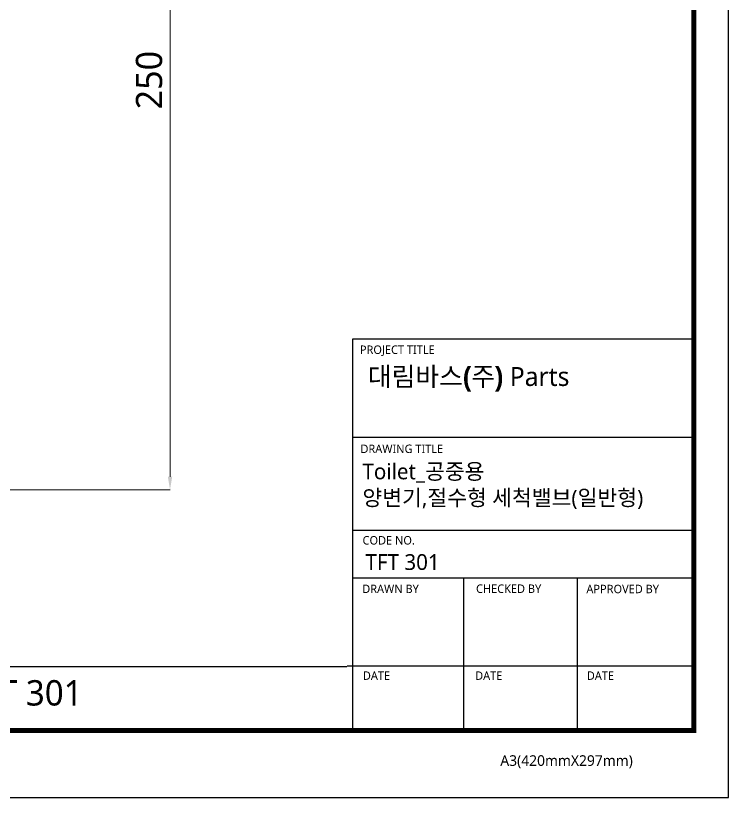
# Model space of a CAD drawing. Header units: millimetres. Extents: x 575 to 1226, y -855 to -378.
# Drawn here: x 1009 to 1226.4, y -855.5 to -617 of the extents above; entities that cross this region are included whole.
import ezdxf

# ---------------------------------------------------------------- set-up
doc = ezdxf.new("R2010")
doc.units = ezdxf.units.MM
doc.styles.add('Daelim Dimension', font='')
doc.styles.get('Daelim Dimension').set_extended_font_data('NanumGothic')
doc.dimstyles.new('DEFAULT', dxfattribs={"dimscale": 2, "dimtxt": 2, "dimasz": 2, "dimexe": 0, "dimexo": 2, "dimgap": 1, "dimtad": 1, "dimdec": 1, "dimzin": 9, "dimdsep": 46, "dimtxsty": 'Daelim Dimension', "dimcen": 0.5, "dimclrd": 252, "dimclre": 252, "dimclrt": 3, "dimadec": 1, "dimazin": 0, "dimtfac": 1, "dimtdec": 1, "dimtix": 1, "dimtmove": 0, "dimatfit": 3, "dimfxl": 1, "dimtolj": 1, "dimtzin": 1, "dimlwd": 9, "dimlwe": 9, "dimarcsym": 0})

# ---------------------------------------------------------------- blocks, each defined once
blk = doc.blocks.new('*D7')
at = {"color": 5, "lineweight": 9, "ltscale": 0.5, "transparency": 16777216}
for p, q in [((905.46, -511.68), (1056.12, -511.68)), ((1056.12, -515.68), (1056.12, -757.68)), ((905.46, -761.68), (1056.12, -761.68))]:
    blk.add_line(p, q, dxfattribs=at)
at = {"color": 5, "ltscale": 0.5, "transparency": 16777216}
for points in [[(1055.45, -515.68), (1056.79, -515.68), (1056.12, -511.68)], [(1055.45, -757.68), (1056.79, -757.68), (1056.12, -761.68)]]:
    blk.add_solid(points, dxfattribs=at)
at = {"layer": 'Defpoints', "color": 0, "ltscale": 0.5, "transparency": 16777216}
for p in [(901.46, -511.68), (901.46, -761.68), (1056.12, -761.68)]:
    blk.add_point(p, dxfattribs=at)
at = {"color": 7, "ltscale": 0.5, "transparency": 16777216, "insert": (1049.76, -636.68), "char_height": 8, "attachment_point": 5, "rotation": 90, "style": 'Daelim Dimension'}
blk.add_mtext('\\A1;250', dxfattribs=at)

msp = doc.modelspace()

# ---------------------------------------------------------------- linework, layer by layer
at = {"color": 5, "ltscale": 40}
for p, q in [((1215.8583202, -715.6745436), (1111.8152217, -715.6745436)), ((1215.8583202, -745.7475493), (1111.8152217, -745.7475493)), ((1215.8583202, -745.7475493), (1111.8152217, -745.7475493)), ((1215.8583202, -774.0372374), (1111.8152217, -774.0372374)), ((1215.8583202, -774.0372374), (1111.8152217, -774.0372374)), ((1215.8583202, -788.6278899), (1111.8152217, -788.6278899)), ((1215.8583202, -788.6278899), (1111.8152217, -788.6278899)), ((1145.6093234, -788.6278899), (1145.6093234, -835.0748732)), ((1180.2918682, -788.6278899), (1180.2918682, -835.0748732)), ((1215.8583202, -815.4585326), (1110.1706752, -815.4585326)), ((1215.8583202, -815.4585326), (1112.625822, -815.4585326)), ((1215.8583202, -835.0748732), (1126.6931095, -835.0748732))]:
    msp.add_line(p, q, dxfattribs=at)
at = {"color": 5, "ltscale": 0.5}
msp.add_line((1111.8152217, -715.6745436), (1111.8152217, -835.7042143), dxfattribs=at)
at = {"color": 5}
msp.add_line((585.8582019, -815.5329421), (1110.0454845, -815.5329421), dxfattribs=at)
at = {"ltscale": 0.5}
msp.add_lwpolyline([(575.3900089, -855.4998305), (1226.3900089, -855.4998305), (1226.3900089, -378.4998305), (575.3900089, -378.4998305)], close=True, dxfattribs=at)
at = {"color": 5, "linetype": 'ByBlock', "lineweight": 200, "const_width": 1.5}
msp.add_lwpolyline([(585.8582019, -835.0751097), (1215.8582019, -835.0751097), (1215.8582019, -389.5751097), (585.8582019, -389.5751097)], close=True, dxfattribs=at)

# ---------------------------------------------------------------- texts
at = {"color": 5, "ltscale": 40, "style": 'Daelim Dimension'}
for s, height, p in [('PROJECT TITLE', 2.569011268, (1114.0177822, -720.2030241)), ('DRAWING TITLE', 2.569011268, (1114.1824893, -750.4389098)), ('CODE NO.', 2.56901127, (1114.8267307, -778.3608916)), ('DRAWN BY', 2.56901127, (1114.7259883, -793.169287)), ('CHECKED BY', 2.56901127, (1149.4361591, -793.1237242)), ('APPROVED BY', 2.569011268, (1183.0995464, -793.2067091)), ('DATE', 2.56901127, (1114.9266452, -819.6472838)), ('DATE', 2.56901127, (1149.1629772, -819.6472838)), ('DATE', 2.56901127, (1183.2176837, -819.6472838)), ('A3(420mmX297mm)', 3.242371326, (1156.8432636, -845.8908217))]:
    msp.add_text(s, height=height, dxfattribs=at).set_placement(p)
at = {"attachment_point": 1, "style": 'Daelim Dimension'}
for s, insert, char_height, width in [('{\\fPretendard Variable SemiBold|b0|i0|c129|p2;\\C7;대림바스(주)} Parts', (1116.4552211, -724.2127059), 5.768614881, 92.714694307), (' Toilet_공중용\\P 양변기,절수형 세척밸브(일반형)', (1113.1631268, -753.6492133), 4.81572, 105.046765263), ('TFT 301', (1115.7266689, -781.2992808), 4.81572, 81.043643296)]:
    msp.add_mtext(s, dxfattribs=dict(at, insert=insert, char_height=char_height, width=width))
at = {"color": 2, "insert": (694.0127029, -819.7422011), "char_height": 7.73955, "width": 457.805707974, "attachment_point": 1, "style": 'Daelim Dimension'}
msp.add_mtext('{\\fPretendard Variable SemiBold|b0|i0|c129|p2;대림바스(주)}_Parts _Toilet_{\\fGulim|b0|i0|c129|p50;공중용}_{\\fGulim|b0|i0|c129|p50;양변기}/{\\fGulim|b0|i0|c129|p50;절수형 세척밸브}({\\fGulim|b0|i0|c129|p50;일반형})_TFT 301', dxfattribs=at)

# ---------------------------------------------------------------- dimensions: what is measured, and where the dimension line sits
at = {"ltscale": 0.5}
dim = msp.add_linear_dim(base=(1056.1185989, -761.6808684), p1=(901.4648723, -511.6808684), p2=(901.4648723, -761.6808684), angle=90, dimstyle='DEFAULT', override={"dimtxt": 4, "dimclrd": 5, "dimclre": 5, "dimclrt": 7}, dxfattribs=at)
dim.commit()
dim.dimension.update_dxf_attribs({"geometry": '*D7', "text_midpoint": (1049.7638063, -636.6808684)})

doc.saveas('drawing.dxf')
